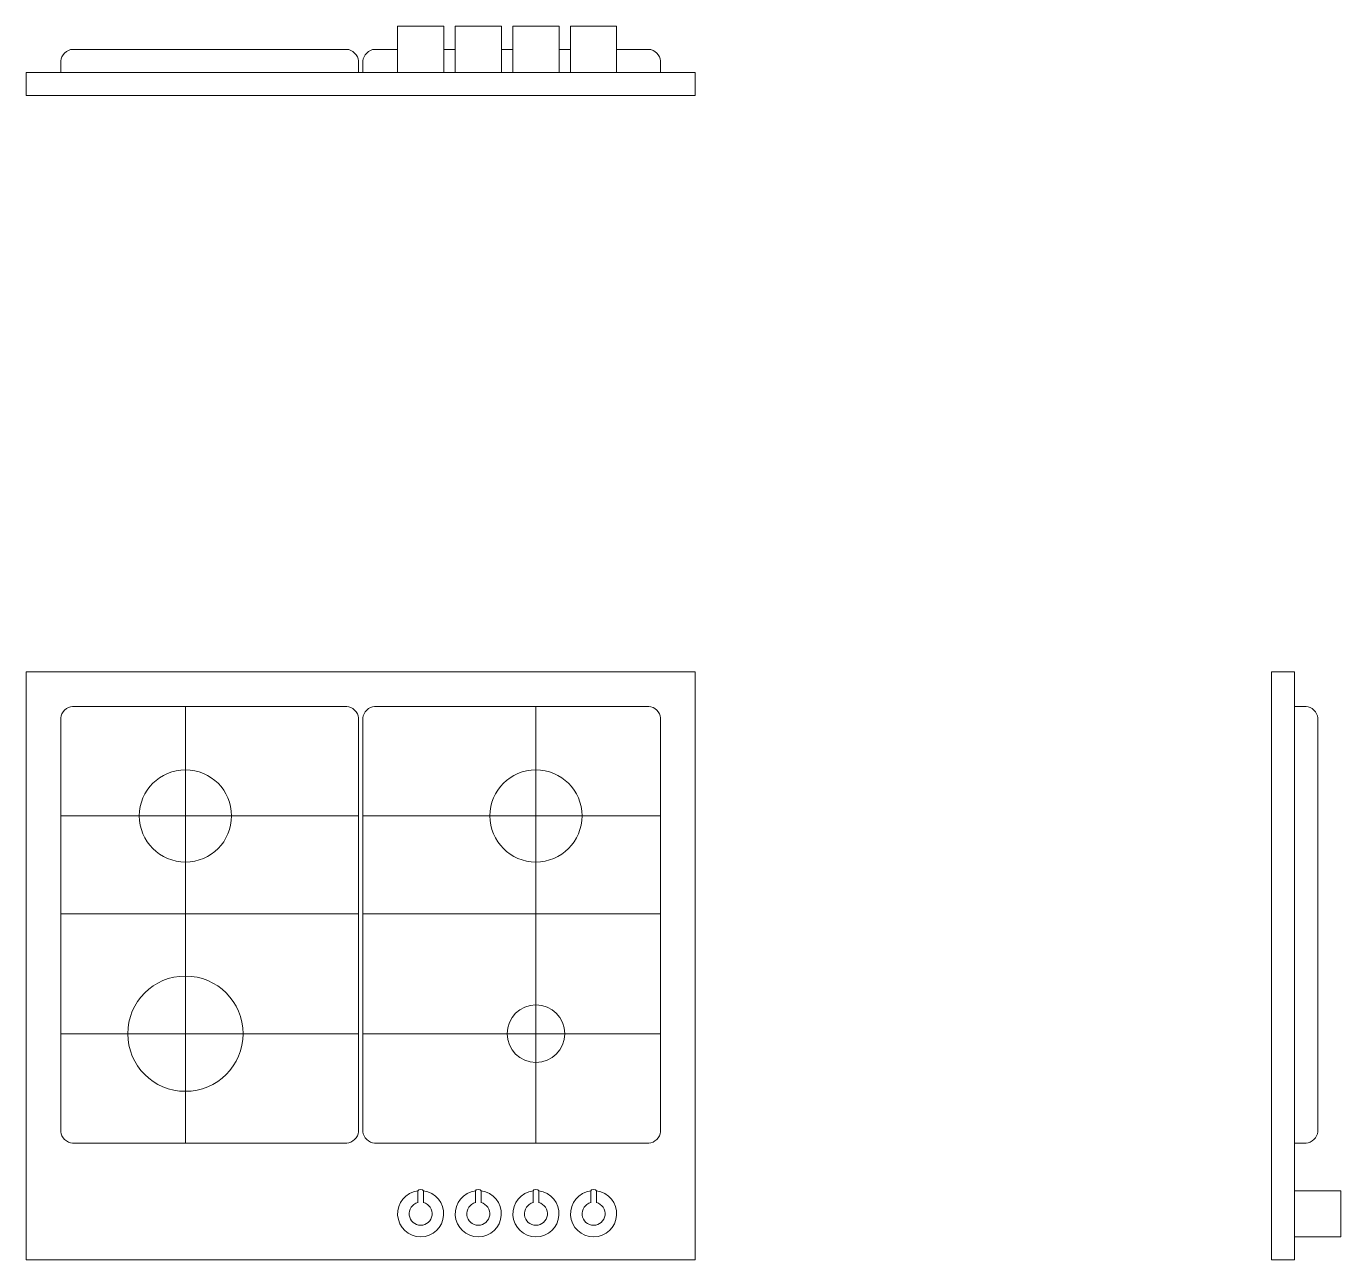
# Model space of a CAD drawing. Header units: millimetres. Extents: x 2246 to 2360, y 1496 to 1603.
import ezdxf

# ---------------------------------------------------------------- set-up
doc = ezdxf.new("R2010")
doc.units = ezdxf.units.MM
doc.layers.add('A-FURN', color=8, linetype='Continuous', lineweight=18)

msp = doc.modelspace()

# ---------------------------------------------------------------- linework, layer by layer
at = {"layer": 'A-FURN'}
for p, q in [((2278.54, 1603.26), (2278.54, 1599.26)), ((2282.54, 1603.26), (2282.54, 1599.26)), ((2283.54, 1603.26), (2283.54, 1599.26)), ((2287.54, 1603.26), (2287.54, 1599.26)), ((2288.54, 1603.26), (2288.54, 1599.26)), ((2292.54, 1603.26), (2292.54, 1599.26)), ((2293.54, 1603.26), (2293.54, 1599.26)), ((2297.54, 1603.26), (2297.54, 1599.26)), ((2274.14, 1601.26), (2250.34, 1601.26)), ((2249.34, 1600.26), (2249.34, 1599.26)), ((2275.14, 1600.26), (2275.14, 1599.26)), ((2275.54, 1600.26), (2275.54, 1599.26)), ((2301.34, 1600.26), (2301.34, 1599.26)), ((2246.34, 1597.26), (2246.34, 1599.26)), ((2246.34, 1599.26), (2304.34, 1599.26)), ((2246.34, 1597.26), (2304.34, 1597.26)), ((2354.34, 1547.26), (2356.34, 1547.26)), ((2354.34, 1547.26), (2354.34, 1496.26)), ((2356.34, 1547.26), (2356.34, 1496.26)), ((2357.34, 1544.26), (2356.34, 1544.26)), ((2275.14, 1543.26), (2275.14, 1507.37)), ((2275.54, 1507.37), (2275.54, 1543.26)), ((2358.34, 1507.37), (2358.34, 1543.26)), ((2249.34, 1526.26), (2275.14, 1526.26)), ((2300.34, 1506.37), (2276.54, 1506.37)), ((2357.34, 1506.37), (2356.34, 1506.37)), ((2280.29, 1502.23), (2280.29, 1501.2)), ((2280.79, 1501.2), (2280.79, 1502.23)), ((2285.29, 1502.23), (2285.29, 1501.2)), ((2285.79, 1501.2), (2285.79, 1502.23)), ((2290.29, 1502.23), (2290.29, 1501.2)), ((2290.79, 1501.2), (2290.79, 1502.23)), ((2295.29, 1502.23), (2295.29, 1501.2)), ((2295.79, 1501.2), (2295.79, 1502.23)), ((2360.34, 1498.25), (2356.34, 1498.25))]:
    msp.add_line(p, q, dxfattribs=at)
for points in [[(2278.54, 1599.26), (2278.54, 1603.26), (2282.54, 1603.26)], [(2283.54, 1603.26), (2287.54, 1603.26)], [(2288.54, 1603.26), (2292.54, 1603.26)], [(2293.54, 1603.26), (2297.54, 1603.26)], [(2278.54, 1601.26), (2276.54, 1601.26)], [(2283.54, 1601.26), (2282.54, 1601.26)], [(2288.54, 1601.26), (2287.54, 1601.26)], [(2293.54, 1601.26), (2292.54, 1601.26)], [(2300.34, 1601.26), (2297.54, 1601.26)], [(2301.34, 1599.26), (2301.34, 1600.26)], [(2304.34, 1599.26), (2304.34, 1597.26)], [(2246.34, 1547.26), (2304.34, 1547.26), (2304.34, 1496.26), (2246.34, 1496.26), (2246.34, 1547.26)], [(2250.34, 1544.26), (2274.14, 1544.26)], [(2260.14, 1506.37), (2260.14, 1544.26)], [(2300.34, 1544.26), (2276.54, 1544.26)], [(2290.54, 1506.37), (2290.54, 1544.26)], [(2249.34, 1507.37), (2249.34, 1507.37), (2249.34, 1543.26)], [(2301.34, 1543.26), (2301.34, 1507.37)], [(2275.14, 1534.76), (2249.34, 1534.76)], [(2275.54, 1534.76), (2301.34, 1534.76)], [(2275.54, 1526.26), (2301.34, 1526.26)], [(2275.14, 1515.87), (2249.34, 1515.87)], [(2275.54, 1515.87), (2301.34, 1515.87)], [(2274.14, 1506.37), (2250.34, 1506.37)], [(2356.34, 1506.37), (2357.34, 1506.37)], [(2356.34, 1502.25), (2360.34, 1502.25), (2360.34, 1498.25)], [(2356.34, 1496.26), (2354.34, 1496.26)]]:
    msp.add_lwpolyline(points, dxfattribs=at)
for centre, radius in [((2260.14, 1534.76), 4), ((2290.54, 1534.76), 4), ((2260.14, 1515.87), 5), ((2290.54, 1515.87), 2.5)]:
    msp.add_circle(centre, radius, dxfattribs=at)
for centre, radius, start, end in [((2280.54, 1500.25), 2, 97.1808, 82.8192), ((2285.54, 1500.25), 2, 97.1808, 82.8192), ((2290.54, 1500.25), 2, 97.1808, 82.8192), ((2295.54, 1500.25), 2, 97.1808, 82.8192), ((2280.54, 1500.25), 1, 104.4775, 75.5225), ((2285.54, 1500.25), 1, 104.4775, 75.5225), ((2290.54, 1500.25), 1, 104.4775, 75.5225), ((2295.54, 1500.25), 1, 104.4775, 75.5225)]:
    msp.add_arc(centre, radius, start, end, dxfattribs=at)
for points in [[(2250.34, 1601.26), (2249.87, 1601.26), (2249.34, 1600.73), (2249.34, 1600.26)], [(2275.14, 1600.26), (2275.14, 1600.73), (2274.61, 1601.26), (2274.14, 1601.26)], [(2276.54, 1601.26), (2276.07, 1601.26), (2275.54, 1600.73), (2275.54, 1600.26)], [(2301.34, 1600.26), (2301.34, 1600.73), (2300.81, 1601.26), (2300.34, 1601.26)], [(2250.34, 1544.26), (2249.87, 1544.26), (2249.34, 1543.73), (2249.34, 1543.26)], [(2275.14, 1543.26), (2275.14, 1543.73), (2274.61, 1544.26), (2274.14, 1544.26)], [(2276.54, 1544.26), (2276.07, 1544.26), (2275.54, 1543.73), (2275.54, 1543.26)], [(2301.34, 1543.26), (2301.34, 1543.73), (2300.81, 1544.26), (2300.34, 1544.26)], [(2358.34, 1543.26), (2358.34, 1543.73), (2357.81, 1544.26), (2357.34, 1544.26)], [(2250.34, 1506.37), (2249.87, 1506.37), (2249.34, 1506.9), (2249.34, 1507.37)], [(2275.14, 1507.37), (2275.14, 1506.9), (2274.61, 1506.37), (2274.14, 1506.37)], [(2276.54, 1506.37), (2276.07, 1506.37), (2275.54, 1506.9), (2275.54, 1507.37)], [(2301.34, 1507.37), (2301.34, 1506.9), (2300.81, 1506.37), (2300.34, 1506.37)], [(2357.34, 1506.37), (2357.81, 1506.37), (2358.34, 1506.9), (2358.34, 1507.37)], [(2280.79, 1502.23), (2280.79, 1502.4), (2280.29, 1502.4), (2280.29, 1502.23)], [(2285.79, 1502.23), (2285.79, 1502.4), (2285.29, 1502.4), (2285.29, 1502.23)], [(2290.79, 1502.23), (2290.79, 1502.4), (2290.29, 1502.4), (2290.29, 1502.23)], [(2295.79, 1502.23), (2295.79, 1502.4), (2295.29, 1502.4), (2295.29, 1502.23)]]:
    msp.add_open_spline(points, degree=3, dxfattribs=at)

doc.saveas('drawing.dxf')
